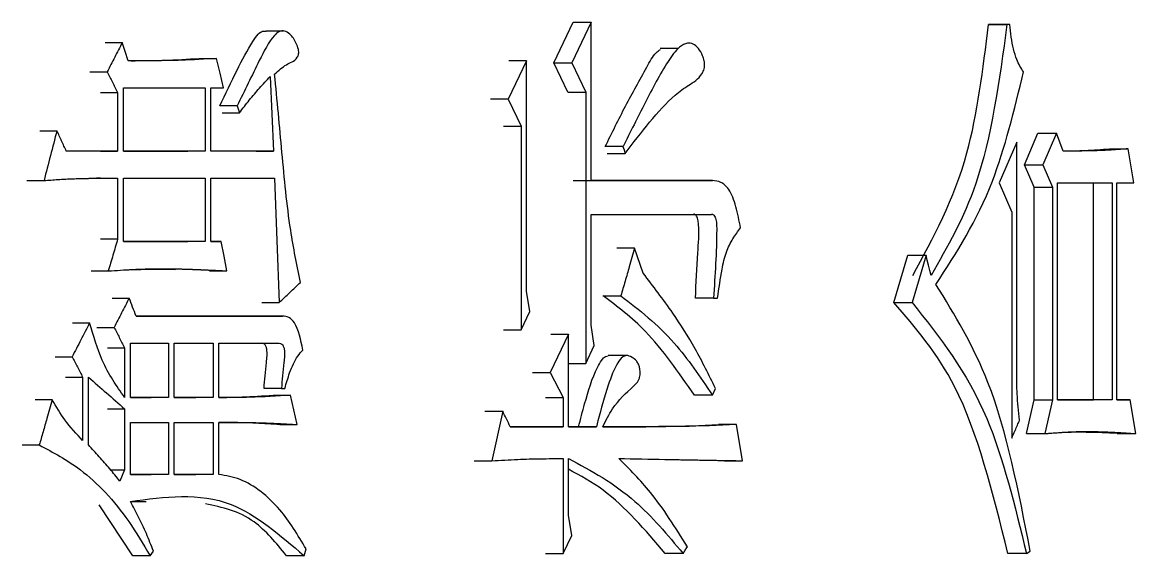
# Model space of a CAD drawing. Header units: millimetres. Extents: x 2379 to 4059, y 879 to 2067.
# Drawn here: x 3151.69 to 3157.02, y 1058.74 to 1061.29 of the extents above; entities that cross this region are included whole.
import ezdxf

# ---------------------------------------------------------------- set-up
doc = ezdxf.new("R2010")
doc.units = ezdxf.units.MM

msp = doc.modelspace()

# ---------------------------------------------------------------- linework, layer by layer
at = {"color": 7, "linetype": 'Continuous', "lineweight": 25}
for p, q in [((3152.943, 1061.2475), (3152.8594, 1061.2475)), ((3154.2361, 1061.0948), (3154.3282, 1061.2895)), ((3154.4135, 1061.2895), (3154.3213, 1061.0948)), ((3154.3282, 1061.2895), (3154.4135, 1061.2895)), ((3154.4135, 1060.5323), (3154.4135, 1061.2895)), ((3156.3149, 1061.2787), (3156.4028, 1061.2787)), ((3156.4168, 1061.2787), (3156.3289, 1061.2787)), ((3156.4168, 1061.2787), (3156.4028, 1061.2787)), ((3152.0888, 1061.1921), (3152.1709, 1061.1921)), ((3154.8303, 1061.164), (3154.744, 1061.164)), ((3152.5396, 1061.1164), (3152.6226, 1061.1164)), ((3154.1049, 1061.1056), (3154.0168, 1060.9217)), ((3154.1049, 1061.1056), (3154.02, 1061.1056)), ((3154.2361, 1061.0948), (3154.3213, 1061.0948)), ((3154.3026, 1060.9542), (3154.2361, 1061.0948)), ((3154.3213, 1061.0948), (3154.3879, 1060.9542)), ((3152.0167, 1061.0515), (3152.0987, 1061.0515)), ((3152.0667, 1060.9541), (3152.1487, 1060.9541)), ((3152.1487, 1060.9541), (3152.1487, 1060.6729)), ((3152.1764, 1060.6729), (3152.1765, 1060.9758)), ((3152.1765, 1060.9758), (3152.5679, 1060.9758)), ((3152.5679, 1060.9758), (3152.5679, 1060.6729)), ((3152.5952, 1060.9758), (3152.6554, 1060.9758)), ((3152.5952, 1060.6729), (3152.5952, 1060.9758)), ((3154.3026, 1060.9542), (3154.3879, 1060.9542)), ((3154.3879, 1060.9542), (3154.3879, 1059.6561)), ((3152.7208, 1060.8892), (3152.6379, 1060.8892)), ((3152.7208, 1060.8892), (3152.7317, 1060.8568)), ((3154.0168, 1060.9217), (3153.932, 1060.9217)), ((3154.0168, 1060.9217), (3154.079, 1060.7919)), ((3152.6488, 1060.8568), (3152.7317, 1060.8568)), ((3151.7769, 1060.7702), (3151.8585, 1060.7702)), ((3153.9942, 1060.7919), (3154.079, 1060.7919)), ((3156.4494, 1060.7162), (3156.3653, 1060.5215)), ((3156.4494, 1059.6129), (3156.4494, 1060.7162)), ((3156.4868, 1060.608), (3156.5514, 1060.7595)), ((3156.5514, 1060.7595), (3156.6396, 1060.7595)), ((3156.6396, 1060.7595), (3156.5749, 1060.608)), ((3156.6719, 1060.673), (3156.6396, 1060.7595)), ((3152.1487, 1060.6729), (3151.9033, 1060.6729)), ((3152.0667, 1060.6729), (3152.1487, 1060.6729)), ((3152.5679, 1060.6729), (3152.1764, 1060.6729)), ((3152.1764, 1060.6729), (3152.485, 1060.6729)), ((3152.5679, 1060.6729), (3152.4852, 1060.6729)), ((3152.8946, 1060.6729), (3152.5952, 1060.6729)), ((3152.8114, 1060.6729), (3152.8946, 1060.6729)), ((3154.5663, 1060.6944), (3154.4808, 1060.6944)), ((3154.491, 1060.662), (3154.5765, 1060.662)), ((3156.8941, 1060.6838), (3156.9827, 1060.6838)), ((3157.0099, 1060.5215), (3156.9827, 1060.6838)), ((3156.4868, 1060.608), (3156.5749, 1060.608)), ((3156.533, 1060.4999), (3156.4868, 1060.608)), ((3156.5749, 1060.608), (3156.6211, 1060.4999)), ((3151.7152, 1060.5323), (3151.7967, 1060.5323)), ((3152.0663, 1060.5431), (3152.0481, 1060.543)), ((3152.1487, 1060.5431), (3152.1487, 1060.251)), ((3152.1764, 1060.2402), (3152.1764, 1060.5431)), ((3152.1764, 1060.5431), (3152.5679, 1060.5431)), ((3152.5679, 1060.5431), (3152.5679, 1060.2402)), ((3152.5952, 1060.5431), (3152.9, 1060.5431)), ((3152.5952, 1060.2402), (3152.5952, 1060.5431)), ((3154.3282, 1060.5323), (3154.9081, 1060.5323)), ((3154.9942, 1060.5323), (3154.4135, 1060.5323)), ((3154.9081, 1060.5323), (3154.9942, 1060.5323)), ((3156.3653, 1060.5215), (3156.4261, 1060.3809)), ((3156.5329, 1059.483), (3156.533, 1060.4999)), ((3156.533, 1060.4999), (3156.6211, 1060.4999)), ((3156.6211, 1060.4999), (3156.6211, 1059.483)), ((3156.6442, 1059.483), (3156.6442, 1060.5215)), ((3156.6442, 1060.5215), (3156.9055, 1060.5215)), ((3156.8169, 1059.4831), (3156.8169, 1060.5215)), ((3156.9055, 1060.5215), (3156.9055, 1059.4831)), ((3156.9282, 1060.5215), (3157.0099, 1060.5215)), ((3156.9282, 1059.4831), (3156.9282, 1060.5215)), ((3154.4135, 1059.84), (3154.4135, 1060.37)), ((3154.4135, 1060.37), (3154.9892, 1060.37)), ((3154.9031, 1060.37), (3154.9892, 1060.37)), ((3156.4261, 1060.3809), (3156.4261, 1059.2992)), ((3152.1487, 1060.251), (3152.0667, 1060.251)), ((3152.5679, 1060.2402), (3152.1764, 1060.2402)), ((3152.1764, 1060.2402), (3152.485, 1060.2402)), ((3152.5679, 1060.2402), (3152.4852, 1060.2402)), ((3152.6444, 1060.2402), (3152.5952, 1060.2402)), ((3152.5952, 1060.2402), (3152.6444, 1060.2402)), ((3154.6221, 1060.2078), (3154.5366, 1060.2078)), ((3154.6626, 1060.0888), (3154.6221, 1060.2078)), ((3155.8619, 1059.9482), (3155.9286, 1060.1753)), ((3155.9286, 1060.1753), (3156.016, 1060.1753)), ((3156.016, 1060.1753), (3155.9492, 1059.9482)), ((3152.0222, 1060.0996), (3152.1042, 1060.0996)), ((3152.5889, 1060.0996), (3152.6717, 1060.0996)), ((3152.1221, 1059.9698), (3152.2042, 1059.9698)), ((3154.1204, 1059.9049), (3154.1049, 1060.0022)), ((3154.4706, 1059.9806), (3154.5561, 1059.9806)), ((3154.9992, 1059.9698), (3154.9131, 1059.9698)), ((3154.9992, 1059.9698), (3155.0191, 1059.9698)), ((3152.8385, 1059.9481), (3152.9216, 1059.9481)), ((3152.9378, 1059.8832), (3152.2374, 1059.8832)), ((3152.2374, 1059.8832), (3152.8545, 1059.8832)), ((3152.8545, 1059.8832), (3152.9379, 1059.8832)), ((3154.079, 1059.8183), (3154.1204, 1059.9049)), ((3151.9332, 1059.8507), (3152.0151, 1059.8507)), ((3152.05, 1059.8291), (3152.132, 1059.8291)), ((3153.9942, 1059.8183), (3154.079, 1059.8183)), ((3154.4288, 1059.7426), (3154.4135, 1059.84)), ((3152.2097, 1059.4938), (3152.2097, 1059.7534)), ((3152.2097, 1059.7534), (3152.3921, 1059.7534)), ((3152.3921, 1059.7534), (3152.3921, 1059.4938)), ((3152.4196, 1059.4938), (3152.4196, 1059.7534)), ((3152.4196, 1059.7534), (3152.6062, 1059.7534)), ((3152.6062, 1059.7534), (3152.6062, 1059.4938)), ((3152.6335, 1059.7534), (3152.9216, 1059.7534)), ((3152.6335, 1059.4938), (3152.6335, 1059.7534)), ((3154.3059, 1059.7967), (3154.2185, 1059.6128)), ((3154.2208, 1059.7967), (3154.3059, 1059.7967)), ((3154.3059, 1059.3532), (3154.3059, 1059.7967)), ((3152.0999, 1059.7318), (3152.182, 1059.7318)), ((3152.182, 1059.7318), (3152.182, 1059.4938)), ((3154.3879, 1059.6561), (3154.4288, 1059.7426)), ((3151.8496, 1059.6885), (3151.9313, 1059.6885)), ((3154.3059, 1059.6561), (3154.3879, 1059.6561)), ((3154.5812, 1059.6942), (3154.4951, 1059.6942)), ((3154.1335, 1059.6128), (3154.2185, 1059.6128)), ((3154.2185, 1059.6128), (3154.2802, 1059.4938)), ((3151.8998, 1059.5912), (3151.9816, 1059.5912)), ((3151.9816, 1059.5912), (3151.9816, 1059.2883)), ((3152.0095, 1059.2666), (3152.0095, 1059.5912)), ((3152.3921, 1059.4938), (3152.2097, 1059.4938)), ((3152.2097, 1059.4938), (3152.3094, 1059.4938)), ((3152.3921, 1059.4938), (3152.3097, 1059.4938)), ((3152.6062, 1059.4938), (3152.4196, 1059.4938)), ((3152.4196, 1059.4938), (3152.5232, 1059.4938)), ((3152.6062, 1059.4938), (3152.5235, 1059.4938)), ((3152.9324, 1059.5371), (3152.8493, 1059.5371)), ((3152.8922, 1059.5046), (3152.9757, 1059.5046)), ((3152.9324, 1059.5371), (3152.9487, 1059.5371)), ((3154.1951, 1059.4938), (3154.2802, 1059.4938)), ((3154.2802, 1059.4938), (3154.2802, 1059.3532)), ((3154.9941, 1059.5046), (3154.9081, 1059.5046)), ((3154.9941, 1059.5046), (3155.0091, 1059.5371)), ((3151.836, 1059.483), (3151.7545, 1059.483)), ((3152.0999, 1059.4397), (3152.182, 1059.4397)), ((3152.182, 1059.4397), (3152.182, 1059.1476)), ((3156.496, 1059.3208), (3156.5329, 1059.483)), ((3156.5329, 1059.483), (3156.6211, 1059.483)), ((3156.6211, 1059.483), (3156.5841, 1059.3208)), ((3156.9055, 1059.4831), (3156.6442, 1059.483)), ((3156.6442, 1059.4831), (3156.8169, 1059.4831)), ((3156.9055, 1059.4831), (3156.8169, 1059.4831)), ((3156.9918, 1059.4831), (3156.9282, 1059.4831)), ((3156.9282, 1059.4831), (3156.9918, 1059.4831)), ((3157.0189, 1059.3208), (3156.9918, 1059.4831)), ((3153.9061, 1059.4289), (3153.9908, 1059.4289)), ((3153.9908, 1059.4289), (3153.9388, 1059.1909)), ((3152.2097, 1059.126), (3152.2097, 1059.3748)), ((3152.2097, 1059.3748), (3152.3921, 1059.3748)), ((3152.3921, 1059.3748), (3152.3921, 1059.126)), ((3152.4196, 1059.126), (3152.4196, 1059.3748)), ((3152.4196, 1059.3748), (3152.6062, 1059.3748)), ((3152.6062, 1059.3748), (3152.6062, 1059.126)), ((3152.6335, 1059.126), (3152.6335, 1059.3748)), ((3152.9247, 1059.364), (3153.008, 1059.364)), ((3154.2802, 1059.3532), (3154.0271, 1059.3532)), ((3154.0271, 1059.3532), (3154.1951, 1059.3532)), ((3154.1951, 1059.3532), (3154.2802, 1059.3532)), ((3154.439, 1059.3532), (3154.3059, 1059.3532)), ((3154.3059, 1059.3532), (3154.3536, 1059.3532)), ((3154.3536, 1059.3532), (3154.439, 1059.3532)), ((3155.1086, 1059.364), (3155.0224, 1059.364)), ((3155.1384, 1059.191), (3155.1086, 1059.364)), ((3156.9302, 1059.3208), (3156.8213, 1059.3262)), ((3156.496, 1059.3208), (3156.5841, 1059.3208)), ((3156.9302, 1059.3208), (3157.0189, 1059.3208)), ((3151.6927, 1059.2667), (3151.7742, 1059.2667)), ((3153.8541, 1059.1909), (3153.9388, 1059.1909)), ((3154.2802, 1059.2018), (3154.2802, 1058.7474)), ((3154.3059, 1058.9313), (3154.3059, 1059.2017)), ((3155.0521, 1059.191), (3155.1384, 1059.191)), ((3152.1156, 1059.1476), (3152.182, 1059.1476)), ((3152.3921, 1059.126), (3152.2097, 1059.126)), ((3152.2097, 1059.126), (3152.3094, 1059.126)), ((3152.3921, 1059.126), (3152.3097, 1059.126)), ((3152.6062, 1059.126), (3152.4196, 1059.126)), ((3152.4196, 1059.126), (3152.5232, 1059.126)), ((3152.6062, 1059.126), (3152.5235, 1059.126)), ((3152.2212, 1058.7366), (3152.0604, 1058.9795)), ((3152.2855, 1058.9939), (3152.2103, 1058.995)), ((3154.3213, 1058.834), (3154.3059, 1058.9313)), ((3154.2802, 1058.7474), (3154.3213, 1058.834)), ((3152.3038, 1058.7366), (3152.3204, 1058.7582)), ((3153.0404, 1058.7368), (3153.0511, 1058.769)), ((3154.1951, 1058.7474), (3154.2802, 1058.7474)), ((3154.854, 1058.7474), (3154.7681, 1058.7474)), ((3156.4959, 1058.7475), (3156.4079, 1058.7475)), ((3156.4959, 1058.7475), (3156.5145, 1058.7583)), ((3153.0404, 1058.7368), (3152.9571, 1058.7368))]:
    msp.add_line(p, q, dxfattribs=at)
at = {"color": 7, "linetype": 'Continuous', "lineweight": 25, "flags": 128}
for points in [[(3156.3289, 1061.2787), (3156.321, 1061.2787), (3156.3149, 1061.2787)], [(3152.1986, 1061.1056), (3152.1848, 1061.1488), (3152.1709, 1061.1921)], [(3152.6554, 1060.9758), (3152.639, 1061.0461), (3152.6226, 1061.1164)], [(3154.1049, 1060.0022), (3154.1049, 1060.4722), (3154.1049, 1061.1056)], [(3152.8783, 1061.0299), (3152.8865, 1060.8514), (3152.8946, 1060.6729)], [(3154.079, 1060.7919), (3154.079, 1060.3219), (3154.079, 1059.8183)], [(3154.5663, 1060.6945), (3154.5714, 1060.6783), (3154.5765, 1060.662)], [(3152.9, 1060.5431), (3152.9108, 1060.2456), (3152.9216, 1059.9481)], [(3152.6717, 1060.0996), (3152.6581, 1060.1699), (3152.6444, 1060.2402)], [(3156.0397, 1060.078), (3156.0338, 1060.1023), (3156.0279, 1060.1267), (3156.0219, 1060.151), (3156.016, 1060.1753)], [(3153.008, 1059.364), (3152.9918, 1059.4343), (3152.9757, 1059.5046)], [(3152.182, 1059.1476), (3152.1709, 1059.1206), (3152.1598, 1059.0936)], [(3152.3038, 1058.7366), (3152.2732, 1058.7366), (3152.2472, 1058.7366), (3152.2212, 1058.7366)]]:
    msp.add_lwpolyline(points, dxfattribs=at)
at = {"color": 7, "linetype": 'Continuous', "lineweight": 25}
for points, knots in [([(3152.6377, 1060.8892), (3152.665, 1060.9469), (3152.7154, 1061.0536), (3152.7765, 1061.1694), (3152.8179, 1061.232), (3152.8406, 1061.2485), (3152.8536, 1061.247), (3152.8592, 1061.2464)], [0, 0, 0, 0, 0.413641, 0.765896, 0.87196, 0.944962, 1, 1, 1, 1]), ([(3152.8999, 1061.0407), (3152.9185, 1061.058), (3152.9454, 1061.0829), (3152.9833, 1061.0986), (3153.0032, 1061.1122), (3153.0125, 1061.1292), (3153.015, 1061.1384), (3153.0155, 1061.149), (3153.0124, 1061.1667), (3152.9996, 1061.1983), (3152.9779, 1061.2331), (3152.9476, 1061.2491), (3152.9208, 1061.2482), (3152.8761, 1061.2055), (3152.8124, 1061.078), (3152.7558, 1060.9614), (3152.7208, 1060.8892)], [0, 0, 0, 0, 0.1163694, 0.168042, 0.220216, 0.2320255, 0.2417044, 0.2514329, 0.2643518, 0.2983395, 0.3719931, 0.4226498, 0.4733244, 0.5179752, 0.7012967, 1, 1, 1, 1]), ([(3155.9523, 1060.078), (3156.0508, 1060.2587), (3156.2298, 1060.5874), (3156.2885, 1061.0641), (3156.3149, 1061.2787)], [0, 0, 0, 0, 0.549905, 1, 1, 1, 1]), ([(3156.4028, 1061.2787), (3156.3658, 1061.0077), (3156.3007, 1060.5309), (3156.1184, 1060.2145), (3156.0397, 1060.078)], [0, 0, 0, 0, 0.568428, 1, 1, 1, 1]), ([(3156.482, 1061.0516), (3156.4705, 1061.0699), (3156.4514, 1061.1006), (3156.4336, 1061.1615), (3156.423, 1061.2185), (3156.4188, 1061.2586), (3156.4168, 1061.2787)], [0, 0, 0, 0, 0.329917, 0.550134, 0.774051, 1, 1, 1, 1]), ([(3152.1709, 1061.1921), (3152.1589, 1061.1687), (3152.1348, 1061.1218), (3152.1107, 1061.0749), (3152.0987, 1061.0515)], [0, 0, 0, 0, 0.4999991, 1, 1, 1, 1]), ([(3154.5765, 1060.662), (3154.6153, 1060.7123), (3154.6928, 1060.8131), (3154.794, 1060.9278), (3154.8805, 1060.9899), (3154.9302, 1061.0179), (3154.9519, 1061.0573), (3154.9562, 1061.0722), (3154.9572, 1061.088), (3154.9546, 1061.1081), (3154.9455, 1061.136), (3154.9279, 1061.1659), (3154.9025, 1061.1888), (3154.8705, 1061.1926), (3154.8275, 1061.1684), (3154.7583, 1061.0708), (3154.6717, 1060.9043), (3154.6015, 1060.7645), (3154.5664, 1060.6945)], [0, 0, 0, 0, 0.1458904, 0.2918477, 0.3649261, 0.4381404, 0.4497084, 0.4574875, 0.4653247, 0.4747758, 0.4903238, 0.5180258, 0.5474199, 0.5770634, 0.6172548, 0.685721, 0.8425064, 1, 1, 1, 1]), ([(3154.4809, 1060.6945), (3154.5132, 1060.76), (3154.5778, 1060.891), (3154.6594, 1061.0376), (3154.7136, 1061.1361), (3154.7382, 1061.1544), (3154.7449, 1061.1594)], [0, 0, 0, 0, 0.389775, 0.779602, 0.939318, 1, 1, 1, 1]), ([(3152.6226, 1061.1164), (3152.5661, 1061.113), (3152.5061, 1061.1094), (3152.4423, 1061.1074), (3152.4317, 1061.1071), (3152.4175, 1061.1067), (3152.4033, 1061.1064), (3152.3891, 1061.1061), (3152.3784, 1061.106), (3152.3642, 1061.1058), (3152.3499, 1061.1056), (3152.3357, 1061.1055), (3152.3268, 1061.1055), (3152.3197, 1061.1054), (3152.3143, 1061.1054), (3152.309, 1061.1054), (3152.3019, 1061.1054), (3152.2947, 1061.1054), (3152.2876, 1061.1054), (3152.2823, 1061.1054), (3152.2751, 1061.1054), (3152.268, 1061.1054), (3152.2609, 1061.1054), (3152.2555, 1061.1054), (3152.2484, 1061.1054), (3152.2412, 1061.1054), (3152.2341, 1061.1054), (3152.2287, 1061.1055), (3152.2243, 1061.1055), (3152.2198, 1061.1055), (3152.2162, 1061.1055), (3152.2126, 1061.1055), (3152.21, 1061.1055), (3152.2073, 1061.1055), (3152.2035, 1061.1056), (3152.2006, 1061.1056), (3152.1986, 1061.1056)], [0, 0, 0, 0, 0.401959, 0.427081, 0.452203, 0.477325, 0.527569, 0.552691, 0.577813, 0.602935, 0.653179, 0.678301, 0.703423, 0.715984, 0.728545, 0.741106, 0.753667, 0.778789, 0.791351, 0.803912, 0.816473, 0.841595, 0.854156, 0.866717, 0.879278, 0.9044, 0.916961, 0.929522, 0.942083, 0.948363, 0.960924, 0.967205, 0.973485, 0.979766, 0.986046, 1, 1, 1, 1]), ([(3152.213, 1061.1055), (3152.2658, 1061.1058), (3152.3752, 1061.1064), (3152.4836, 1061.113), (3152.5396, 1061.1164)], [0, 0, 0, 0, 0.483059, 1, 1, 1, 1]), ([(3152.0987, 1061.0515), (3152.107, 1061.0353), (3152.1237, 1061.0028), (3152.1404, 1060.9704), (3152.1487, 1060.9541)], [0, 0, 0, 0, 0.5, 1, 1, 1, 1]), ([(3152.7317, 1060.8568), (3152.7472, 1060.8769), (3152.7788, 1060.9178), (3152.8279, 1060.9749), (3152.8615, 1061.0115), (3152.8783, 1061.0299)], [0, 0, 0, 0, 0.32693, 0.663295, 1, 1, 1, 1]), ([(3153.0233, 1060.0446), (3153.0066, 1060.1275), (3152.9658, 1060.3292), (3152.9354, 1060.6671), (3152.9118, 1060.9161), (3152.8999, 1061.0407)], [0, 0, 0, 0, 0.258422, 0.628983, 1, 1, 1, 1]), ([(3156.0635, 1060.0347), (3156.1615, 1060.1861), (3156.3392, 1060.4608), (3156.4378, 1060.8686), (3156.482, 1061.0516)], [0, 0, 0, 0, 0.5512468, 1, 1, 1, 1]), ([(3151.8585, 1060.7702), (3151.8482, 1060.7306), (3151.8276, 1060.6512), (3151.807, 1060.5719), (3151.7967, 1060.5323)], [0, 0, 0, 0, 0.499999, 1, 1, 1, 1]), ([(3151.9033, 1060.6729), (3151.8958, 1060.6891), (3151.8809, 1060.7216), (3151.8659, 1060.754), (3151.8585, 1060.7702)], [0, 0, 0, 0, 0.500001, 1, 1, 1, 1]), ([(3156.6716, 1060.6736), (3156.707, 1060.6742), (3156.7815, 1060.6755), (3156.8553, 1060.6809), (3156.8941, 1060.6838)], [0, 0, 0, 0, 0.474595, 1, 1, 1, 1]), ([(3156.9827, 1060.6838), (3156.9764, 1060.6833), (3156.967, 1060.6827), (3156.9544, 1060.6818), (3156.9449, 1060.6811), (3156.9354, 1060.6805), (3156.926, 1060.6798), (3156.9165, 1060.6792), (3156.9086, 1060.6787), (3156.9023, 1060.6783), (3156.8975, 1060.6781), (3156.8928, 1060.6778), (3156.888, 1060.6775), (3156.8833, 1060.6772), (3156.8785, 1060.677), (3156.8738, 1060.6767), (3156.869, 1060.6765), (3156.8643, 1060.6763), (3156.8595, 1060.6761), (3156.8548, 1060.6758), (3156.85, 1060.6756), (3156.8453, 1060.6755), (3156.8405, 1060.6753), (3156.8357, 1060.6751), (3156.831, 1060.6749), (3156.8262, 1060.6748), (3156.8215, 1060.6746), (3156.8167, 1060.6745), (3156.8119, 1060.6744), (3156.8072, 1060.6742), (3156.8024, 1060.6741), (3156.7976, 1060.674), (3156.7928, 1060.6739), (3156.7881, 1060.6738), (3156.7833, 1060.6738), (3156.7785, 1060.6737), (3156.7738, 1060.6736), (3156.769, 1060.6735), (3156.7642, 1060.6735), (3156.7594, 1060.6734), (3156.7546, 1060.6734), (3156.7483, 1060.6733), (3156.7419, 1060.6732), (3156.7355, 1060.6732), (3156.7307, 1060.6732), (3156.7259, 1060.6731), (3156.7211, 1060.6731), (3156.7163, 1060.6731), (3156.7116, 1060.6731), (3156.7068, 1060.673), (3156.702, 1060.673), (3156.6972, 1060.673), (3156.6932, 1060.673), (3156.69, 1060.673), (3156.6876, 1060.673), (3156.6852, 1060.673), (3156.6828, 1060.673), (3156.6804, 1060.673), (3156.678, 1060.673), (3156.6751, 1060.673), (3156.6731, 1060.673), (3156.6719, 1060.673)], [0, 0, 0, 0, 0.061285, 0.091928, 0.12257, 0.153213, 0.183855, 0.214498, 0.24514, 0.260462, 0.275783, 0.291104, 0.306426, 0.321747, 0.337068, 0.352389, 0.367711, 0.383032, 0.398353, 0.413674, 0.428996, 0.444317, 0.459638, 0.47496, 0.490281, 0.505602, 0.520923, 0.536245, 0.551566, 0.566887, 0.582209, 0.59753, 0.612851, 0.628172, 0.643494, 0.658815, 0.674136, 0.689457, 0.704779, 0.7201, 0.735421, 0.750743, 0.781385, 0.796706, 0.812028, 0.827349, 0.84267, 0.857991, 0.873313, 0.888634, 0.903955, 0.919277, 0.934598, 0.942258, 0.949919, 0.95758, 0.96524, 0.972901, 0.980562, 0.988222, 1, 1, 1, 1]), ([(3151.7967, 1060.5323), (3151.819, 1060.5338), (3151.8468, 1060.5358), (3151.8773, 1060.5377), (3151.887, 1060.5383), (3151.894, 1060.5387), (3151.9037, 1060.5392), (3151.9148, 1060.5398), (3151.9259, 1060.5403), (3151.937, 1060.5408), (3151.948, 1060.5412), (3151.9591, 1060.5415), (3151.9702, 1060.5418), (3151.9813, 1060.5421), (3151.9923, 1060.5423), (3152.0006, 1060.5425), (3152.0089, 1060.5426), (3152.0172, 1060.5427), (3152.0255, 1060.5429), (3152.0324, 1060.5429), (3152.038, 1060.543), (3152.0421, 1060.543), (3152.0476, 1060.543), (3152.0531, 1060.5431), (3152.0587, 1060.5431), (3152.0642, 1060.5431), (3152.0697, 1060.5431), (3152.0752, 1060.5432), (3152.0808, 1060.5432), (3152.0863, 1060.5432), (3152.0918, 1060.5432), (3152.0973, 1060.5432), (3152.1028, 1060.5432), (3152.1083, 1060.5432), (3152.1138, 1060.5432), (3152.1194, 1060.5432), (3152.1249, 1060.5431), (3152.1304, 1060.5431), (3152.1359, 1060.5431), (3152.1424, 1060.5431), (3152.1463, 1060.5431), (3152.1487, 1060.5431)], [0, 0, 0, 0, 0.188751, 0.235938, 0.259532, 0.271329, 0.294923, 0.342111, 0.365705, 0.389298, 0.436486, 0.46008, 0.483674, 0.530861, 0.554455, 0.578049, 0.601643, 0.625237, 0.648831, 0.672424, 0.684221, 0.696018, 0.707815, 0.731409, 0.743206, 0.755003, 0.778597, 0.790394, 0.80219, 0.825784, 0.837581, 0.849378, 0.872972, 0.884769, 0.896566, 0.92016, 0.931957, 0.943753, 0.967347, 0.979144, 1, 1, 1, 1]), ([(3155.1284, 1060.3052), (3155.122, 1060.3396), (3155.1092, 1060.4076), (3155.0781, 1060.4906), (3155.0352, 1060.5282), (3155.0078, 1060.531), (3154.9942, 1060.5323)], [0, 0, 0, 0, 0.291823, 0.574939, 0.78881, 1, 1, 1, 1]), ([(3154.9131, 1059.9698), (3154.9158, 1060.0416), (3154.9202, 1060.1582), (3154.9327, 1060.2849), (3154.9256, 1060.3425), (3154.9207, 1060.3571), (3154.916, 1060.3659), (3154.9109, 1060.3701), (3154.9066, 1060.3709), (3154.9043, 1060.3702), (3154.9031, 1060.3699)], [0, 0, 0, 0, 0.504472, 0.820051, 0.880672, 0.910958, 0.94026, 0.968978, 0.983953, 1, 1, 1, 1]), ([(3154.9892, 1060.3699), (3154.9908, 1060.3703), (3154.994, 1060.3712), (3154.9994, 1060.3686), (3155.0045, 1060.3621), (3155.0103, 1060.3482), (3155.0144, 1060.3262), (3155.0149, 1060.1973), (3155.0067, 1060.0789), (3154.9992, 1059.9698)], [0, 0, 0, 0, 0.022685, 0.043674, 0.07363, 0.104665, 0.167541, 0.232295, 1, 1, 1, 1]), ([(3155.0191, 1059.9698), (3155.0253, 1060.016), (3155.0356, 1060.0918), (3155.0582, 1060.1922), (3155.0916, 1060.2553), (3155.1162, 1060.2886), (3155.1284, 1060.3052)], [0, 0, 0, 0, 0.348609, 0.571047, 0.787247, 1, 1, 1, 1]), ([(3154.6221, 1060.2078), (3154.6136, 1060.1784), (3154.5983, 1060.1259), (3154.5763, 1060.0501), (3154.5629, 1060.0038), (3154.5561, 1059.9806)], [0, 0, 0, 0, 0.387829, 0.693915, 1, 1, 1, 1]), ([(3152.1042, 1060.0996), (3152.1432, 1060.102), (3152.1846, 1060.1046), (3152.2271, 1060.1067), (3152.2319, 1060.1069), (3152.2356, 1060.1071), (3152.2404, 1060.1073), (3152.2453, 1060.1075), (3152.2501, 1060.1077), (3152.2538, 1060.1078), (3152.2586, 1060.108), (3152.2635, 1060.1082), (3152.2683, 1060.1083), (3152.272, 1060.1085), (3152.2756, 1060.1086), (3152.2805, 1060.1087), (3152.2853, 1060.1089), (3152.2902, 1060.109), (3152.2938, 1060.1091), (3152.2987, 1060.1092), (3152.3035, 1060.1093), (3152.3083, 1060.1094), (3152.312, 1060.1095), (3152.3192, 1060.1096), (3152.3447, 1060.11), (3152.3701, 1060.11), (3152.3918, 1060.1099), (3152.3954, 1060.1098), (3152.4003, 1060.1098), (3152.4051, 1060.1097), (3152.4099, 1060.1097), (3152.4135, 1060.1096), (3152.4184, 1060.1095), (3152.4232, 1060.1095), (3152.428, 1060.1094), (3152.4316, 1060.1093), (3152.4353, 1060.1092), (3152.4401, 1060.1091), (3152.4449, 1060.109), (3152.4497, 1060.1089), (3152.4533, 1060.1088), (3152.4582, 1060.1087), (3152.463, 1060.1086), (3152.4678, 1060.1084), (3152.4714, 1060.1083), (3152.475, 1060.1082), (3152.4799, 1060.1081), (3152.4847, 1060.1079), (3152.4895, 1060.1077), (3152.4931, 1060.1076), (3152.4979, 1060.1075), (3152.5027, 1060.1073), (3152.5075, 1060.1071), (3152.5111, 1060.107), (3152.516, 1060.1068), (3152.5208, 1060.1066), (3152.5256, 1060.1064), (3152.5292, 1060.1063), (3152.5328, 1060.1061), (3152.5376, 1060.1059), (3152.5424, 1060.1057), (3152.5472, 1060.1055), (3152.5508, 1060.1054), (3152.5556, 1060.1052), (3152.5604, 1060.105), (3152.5652, 1060.1048), (3152.5688, 1060.1046), (3152.5724, 1060.1044), (3152.5772, 1060.1042), (3152.582, 1060.104), (3152.5868, 1060.1038), (3152.5904, 1060.1036), (3152.5952, 1060.1034), (3152.6, 1060.1032), (3152.6048, 1060.1029), (3152.6084, 1060.1028), (3152.612, 1060.1026), (3152.6168, 1060.1023), (3152.6216, 1060.1021), (3152.6264, 1060.1019), (3152.63, 1060.1017), (3152.6348, 1060.1015), (3152.6395, 1060.1012), (3152.6443, 1060.101), (3152.6479, 1060.1008), (3152.6515, 1060.1006), (3152.6563, 1060.1004), (3152.6611, 1060.1001), (3152.6666, 1060.0998), (3152.6698, 1060.0997), (3152.6717, 1060.0996)], [0, 0, 0, 0, 0.204304, 0.217073, 0.223457, 0.229841, 0.236226, 0.248995, 0.255379, 0.261764, 0.268148, 0.280917, 0.287302, 0.293686, 0.300071, 0.306455, 0.319224, 0.325609, 0.331993, 0.338378, 0.351147, 0.357531, 0.363915, 0.3703, 0.395838, 0.497991, 0.504375, 0.51076, 0.517144, 0.529913, 0.536298, 0.542682, 0.549067, 0.561836, 0.56822, 0.574605, 0.580989, 0.587374, 0.600143, 0.606527, 0.612912, 0.619296, 0.632065, 0.638449, 0.644834, 0.651218, 0.657603, 0.670372, 0.676756, 0.683141, 0.689525, 0.702294, 0.708679, 0.715063, 0.721448, 0.734217, 0.740601, 0.746986, 0.75337, 0.759755, 0.772523, 0.778908, 0.785292, 0.791677, 0.804446, 0.81083, 0.817215, 0.823599, 0.829984, 0.842753, 0.849137, 0.855522, 0.861906, 0.874675, 0.88106, 0.887444, 0.893828, 0.900213, 0.912982, 0.919366, 0.925751, 0.932135, 0.944904, 0.951289, 0.957673, 0.964058, 0.970442, 0.983211, 0.989596, 1, 1, 1, 1]), ([(3152.1927, 1060.1049), (3152.1986, 1060.1052), (3152.2199, 1060.1062), (3152.3387, 1060.1092), (3152.3943, 1060.1078), (3152.4264, 1060.107)], [0, 0, 0, 0, 0.138746, 0.50373, 1, 1, 1, 1]), ([(3155.0091, 1059.5371), (3154.9772, 1059.6015), (3154.9135, 1059.7304), (3154.797, 1059.9138), (3154.7106, 1060.0263), (3154.6626, 1060.0888)], [0, 0, 0, 0, 0.30776, 0.615622, 1, 1, 1, 1]), ([(3152.9216, 1059.9481), (3152.9386, 1059.9642), (3152.9725, 1059.9964), (3153.0064, 1060.0286), (3153.0233, 1060.0446)], [0, 0, 0, 0, 0.499999, 1, 1, 1, 1]), ([(3156.5145, 1058.7583), (3156.4586, 1059.0459), (3156.36, 1059.5529), (3156.1531, 1059.8892), (3156.0635, 1060.0347)], [0, 0, 0, 0, 0.567325, 1, 1, 1, 1]), ([(3152.2042, 1059.9698), (3152.1922, 1059.9463), (3152.1681, 1059.8994), (3152.1441, 1059.8526), (3152.132, 1059.8291)], [0, 0, 0, 0, 0.499999, 1, 1, 1, 1]), ([(3152.2374, 1059.8832), (3152.2319, 1059.8976), (3152.2208, 1059.9265), (3152.2097, 1059.9553), (3152.2042, 1059.9698)], [0, 0, 0, 0, 0.499999, 1, 1, 1, 1]), ([(3154.9081, 1059.5046), (3154.8323, 1059.6145), (3154.6977, 1059.8097), (3154.5397, 1059.9286), (3154.4707, 1059.9806)], [0, 0, 0, 0, 0.563236, 1, 1, 1, 1]), ([(3154.5561, 1059.9806), (3154.6439, 1059.9127), (3154.8016, 1059.7907), (3154.935, 1059.5925), (3154.9941, 1059.5046)], [0, 0, 0, 0, 0.556366, 1, 1, 1, 1]), ([(3156.4079, 1058.7475), (3156.3355, 1059.0378), (3156.2082, 1059.5478), (3155.9661, 1059.8276), (3155.8619, 1059.9482)], [0, 0, 0, 0, 0.569361, 1, 1, 1, 1]), ([(3155.8619, 1059.9482), (3155.8692, 1059.9482), (3155.8839, 1059.9482), (3155.913, 1059.9482), (3155.9348, 1059.9482), (3155.9492, 1059.9482)], [0, 0, 0, 0, 0.252356, 0.504904, 1, 1, 1, 1]), ([(3155.9492, 1059.9482), (3156.0798, 1059.7843), (3156.3176, 1059.4861), (3156.4406, 1058.9769), (3156.4959, 1058.7475)], [0, 0, 0, 0, 0.549466, 1, 1, 1, 1]), ([(3153.035, 1059.721), (3153.0252, 1059.7698), (3153.0119, 1059.8369), (3152.9684, 1059.8809), (3152.948, 1059.8825), (3152.9378, 1059.8832)], [0, 0, 0, 0, 0.574728, 0.788861, 1, 1, 1, 1]), ([(3152.0151, 1059.8507), (3152.0011, 1059.8237), (3151.9732, 1059.7696), (3151.9453, 1059.7155), (3151.9313, 1059.6885)], [0, 0, 0, 0, 0.499999, 1, 1, 1, 1]), ([(3152.182, 1059.4938), (3152.1437, 1059.5493), (3152.0747, 1059.6493), (3152.0334, 1059.7887), (3152.0151, 1059.8507)], [0, 0, 0, 0, 0.5548825, 1, 1, 1, 1]), ([(3152.132, 1059.8291), (3152.1404, 1059.8129), (3152.157, 1059.7805), (3152.1737, 1059.748), (3152.182, 1059.7318)], [0, 0, 0, 0, 0.499999, 1, 1, 1, 1]), ([(3152.8491, 1059.5371), (3152.8526, 1059.5777), (3152.8579, 1059.6394), (3152.8664, 1059.7105), (3152.8588, 1059.7402), (3152.8505, 1059.7527), (3152.8429, 1059.7531), (3152.8383, 1059.7534)], [0, 0, 0, 0, 0.509608, 0.773823, 0.838368, 0.899921, 1, 1, 1, 1]), ([(3152.9216, 1059.7534), (3152.9263, 1059.7531), (3152.9339, 1059.7527), (3152.9421, 1059.7402), (3152.9498, 1059.7105), (3152.9413, 1059.6394), (3152.9359, 1059.5777), (3152.9324, 1059.5371)], [0, 0, 0, 0, 0.100185, 0.161773, 0.226321, 0.490481, 1, 1, 1, 1]), ([(3152.9487, 1059.5371), (3152.9559, 1059.5622), (3152.9679, 1059.6035), (3152.9891, 1059.6552), (3153.0098, 1059.6941), (3153.0266, 1059.7121), (3153.035, 1059.721)], [0, 0, 0, 0, 0.346429, 0.567932, 0.786121, 1, 1, 1, 1]), ([(3151.9313, 1059.6885), (3151.9397, 1059.6723), (3151.9565, 1059.6398), (3151.9732, 1059.6074), (3151.9816, 1059.5912)], [0, 0, 0, 0, 0.499999, 1, 1, 1, 1]), ([(3154.3536, 1059.3532), (3154.3632, 1059.39), (3154.3889, 1059.4891), (3154.4234, 1059.6025), (3154.462, 1059.6708), (3154.48, 1059.6913), (3154.4912, 1059.6925), (3154.4952, 1059.6929)], [0, 0, 0, 0, 0.274753, 0.74027, 0.857797, 0.948519, 1, 1, 1, 1]), ([(3154.4696, 1059.3532), (3154.4845, 1059.3834), (3154.5261, 1059.4674), (3154.5903, 1059.5222), (3154.636, 1059.5665), (3154.6459, 1059.588), (3154.6486, 1059.6018), (3154.6488, 1059.6179), (3154.6462, 1059.636), (3154.64, 1059.6548), (3154.6279, 1059.6741), (3154.6081, 1059.6879), (3154.5852, 1059.6977), (3154.5608, 1059.6877), (3154.5281, 1059.6438), (3154.4891, 1059.5379), (3154.4587, 1059.4314), (3154.4415, 1059.3631), (3154.439, 1059.3532)], [0, 0, 0, 0, 0.11687, 0.3258, 0.377744, 0.393029, 0.405901, 0.418726, 0.438143, 0.45802, 0.48112, 0.522189, 0.572441, 0.606763, 0.655286, 0.785224, 0.968955, 1, 1, 1, 1]), ([(3156.4634, 1059.3857), (3156.4588, 1059.4275), (3156.4506, 1059.5023), (3156.4498, 1059.579), (3156.4494, 1059.6128)], [0, 0, 0, 0, 0.559043, 1, 1, 1, 1]), ([(3152.0095, 1059.5912), (3152.0383, 1059.5659), (3152.0959, 1059.5154), (3152.1533, 1059.465), (3152.182, 1059.4397)], [0, 0, 0, 0, 0.5, 1, 1, 1, 1]), ([(3152.9757, 1059.5046), (3152.9114, 1059.5005), (3152.8441, 1059.4962), (3152.7748, 1059.4948), (3152.7686, 1059.4947), (3152.764, 1059.4946), (3152.7593, 1059.4946), (3152.7547, 1059.4945), (3152.7485, 1059.4944), (3152.7423, 1059.4943), (3152.7361, 1059.4943), (3152.7314, 1059.4942), (3152.7268, 1059.4942), (3152.7221, 1059.4941), (3152.7174, 1059.4941), (3152.7112, 1059.494), (3152.705, 1059.494), (3152.6988, 1059.494), (3152.6941, 1059.4939), (3152.6895, 1059.4939), (3152.6848, 1059.4939), (3152.6802, 1059.4939), (3152.6739, 1059.4939), (3152.6677, 1059.4939), (3152.6615, 1059.4938), (3152.6568, 1059.4938), (3152.6522, 1059.4938), (3152.6475, 1059.4938), (3152.6413, 1059.4938), (3152.6366, 1059.4938), (3152.6335, 1059.4938)], [0, 0, 0, 0, 0.565918, 0.593048, 0.606612, 0.620177, 0.633741, 0.647306, 0.66087, 0.688, 0.701564, 0.715129, 0.728693, 0.742258, 0.755822, 0.769387, 0.796516, 0.810081, 0.823645, 0.83721, 0.850774, 0.864339, 0.877904, 0.905033, 0.918597, 0.932162, 0.945726, 0.959291, 0.972856, 1, 1, 1, 1]), ([(3152.6335, 1059.4941), (3152.6383, 1059.4942), (3152.6754, 1059.4943), (3152.7618, 1059.4965), (3152.8431, 1059.5016), (3152.8922, 1059.5046)], [0, 0, 0, 0, 0.054827, 0.428472, 1, 1, 1, 1]), ([(3151.836, 1059.483), (3151.8274, 1059.4528), (3151.8128, 1059.4017), (3151.7922, 1059.3296), (3151.7802, 1059.2876), (3151.7742, 1059.2667)], [0, 0, 0, 0, 0.4179448, 0.7089724, 1, 1, 1, 1]), ([(3151.9816, 1059.2883), (3151.9523, 1059.3193), (3151.8997, 1059.3749), (3151.8556, 1059.4498), (3151.836, 1059.483)], [0, 0, 0, 0, 0.557716, 1, 1, 1, 1]), ([(3154.0271, 1059.3532), (3154.0211, 1059.3658), (3154.009, 1059.3911), (3153.9969, 1059.4163), (3153.9908, 1059.4289)], [0, 0, 0, 0, 0.499999, 1, 1, 1, 1]), ([(3156.4261, 1059.2992), (3156.4314, 1059.3115), (3156.4403, 1059.3321), (3156.4527, 1059.361), (3156.4598, 1059.3775), (3156.4634, 1059.3857)], [0, 0, 0, 0, 0.428307, 0.714154, 1, 1, 1, 1]), ([(3152.6335, 1059.3748), (3152.6347, 1059.3748), (3152.6371, 1059.3748), (3152.6407, 1059.3748), (3152.6443, 1059.3748), (3152.6473, 1059.3748), (3152.6515, 1059.3748), (3152.6557, 1059.3748), (3152.6618, 1059.3748), (3152.6666, 1059.3748), (3152.6726, 1059.3748), (3152.6786, 1059.3748), (3152.6846, 1059.3748), (3152.6906, 1059.3748), (3152.6966, 1059.3748), (3152.7026, 1059.3747), (3152.7086, 1059.3747), (3152.7134, 1059.3747), (3152.7194, 1059.3747), (3152.7254, 1059.3746), (3152.7314, 1059.3746), (3152.7374, 1059.3745), (3152.7434, 1059.3745), (3152.7494, 1059.3744), (3152.7554, 1059.3744), (3152.7614, 1059.3743), (3152.7674, 1059.3742), (3152.7734, 1059.3741), (3152.7782, 1059.374), (3152.7841, 1059.3739), (3152.7901, 1059.3738), (3152.7961, 1059.3737), (3152.8021, 1059.3736), (3152.8081, 1059.3734), (3152.814, 1059.3733), (3152.82, 1059.3731), (3152.8248, 1059.373), (3152.8308, 1059.3728), (3152.8368, 1059.3726), (3152.8427, 1059.3724), (3152.8487, 1059.3722), (3152.8547, 1059.372), (3152.8606, 1059.3718), (3152.8666, 1059.3715), (3152.8726, 1059.3713), (3152.8785, 1059.371), (3152.8845, 1059.3707), (3152.8893, 1059.3705), (3152.8952, 1059.3702), (3152.9012, 1059.37), (3152.9072, 1059.3697), (3152.9131, 1059.3694), (3152.9191, 1059.369), (3152.925, 1059.3687), (3152.931, 1059.3684), (3152.9357, 1059.3682), (3152.9417, 1059.3678), (3152.9476, 1059.3675), (3152.9548, 1059.3671), (3152.9607, 1059.3668), (3152.9667, 1059.3664), (3152.9714, 1059.3662), (3152.9774, 1059.3658), (3152.9833, 1059.3655), (3152.9893, 1059.3651), (3152.9952, 1059.3648), (3153.001, 1059.3644), (3153.0057, 1059.3641), (3153.008, 1059.364)], [0, 0, 0, 0, 0.009575, 0.019151, 0.028726, 0.038301, 0.043088, 0.062238, 0.071814, 0.090964, 0.100539, 0.119689, 0.138839, 0.148414, 0.167565, 0.186715, 0.19629, 0.21544, 0.225015, 0.244165, 0.263315, 0.272891, 0.292041, 0.311191, 0.320766, 0.339916, 0.359066, 0.368641, 0.387792, 0.397367, 0.416517, 0.435667, 0.445242, 0.464392, 0.483543, 0.493118, 0.512268, 0.521843, 0.540993, 0.560143, 0.569718, 0.588869, 0.608019, 0.617594, 0.636744, 0.655894, 0.665469, 0.68462, 0.694195, 0.713345, 0.732495, 0.74207, 0.76122, 0.780371, 0.789946, 0.809096, 0.818671, 0.837821, 0.856971, 0.876121, 0.885697, 0.904847, 0.914422, 0.933572, 0.952722, 0.962297, 0.981149, 1, 1, 1, 1]), ([(3152.9246, 1059.364), (3152.8865, 1059.3664), (3152.8104, 1059.3711), (3152.7134, 1059.3743), (3152.6542, 1059.3744), (3152.6335, 1059.3744)], [0, 0, 0, 0, 0.393796, 0.787608, 1, 1, 1, 1]), ([(3155.1086, 1059.364), (3155.0226, 1059.3602), (3154.8936, 1059.3545), (3154.7522, 1059.3544), (3154.6922, 1059.3541), (3154.6703, 1059.354), (3154.6567, 1059.3539), (3154.6457, 1059.3539), (3154.6348, 1059.3538), (3154.6239, 1059.3538), (3154.6129, 1059.3537), (3154.6047, 1059.3537), (3154.5965, 1059.3537), (3154.5855, 1059.3536), (3154.5746, 1059.3536), (3154.5636, 1059.3535), (3154.5554, 1059.3535), (3154.5444, 1059.3535), (3154.5348, 1059.3534), (3154.5265, 1059.3534), (3154.5224, 1059.3534), (3154.5183, 1059.3534), (3154.5128, 1059.3534), (3154.5073, 1059.3533), (3154.5018, 1059.3533), (3154.4977, 1059.3533), (3154.4922, 1059.3533), (3154.4867, 1059.3533), (3154.4812, 1059.3532), (3154.4759, 1059.3532), (3154.4721, 1059.3532), (3154.4696, 1059.3532)], [0, 0, 0, 0, 0.4081563, 0.61223, 0.6632482, 0.6887574, 0.7142665, 0.727021, 0.7397756, 0.7652847, 0.7780392, 0.7907938, 0.8035483, 0.8163029, 0.841812, 0.8545666, 0.8673211, 0.8800757, 0.9055848, 0.911962, 0.9183393, 0.9247166, 0.9310939, 0.9438484, 0.9502257, 0.956603, 0.9629803, 0.9757348, 0.9821121, 0.9884894, 1, 1, 1, 1]), ([(3154.4697, 1059.3535), (3154.4852, 1059.3536), (3154.5862, 1059.354), (3154.7711, 1059.3532), (3154.9386, 1059.3604), (3155.0224, 1059.364)], [0, 0, 0, 0, 0.082726, 0.541325, 1, 1, 1, 1]), ([(3156.5841, 1059.3208), (3156.5885, 1059.3212), (3156.5951, 1059.3218), (3156.606, 1059.3227), (3156.6169, 1059.3235), (3156.6279, 1059.3243), (3156.6388, 1059.3251), (3156.6475, 1059.3257), (3156.6563, 1059.3263), (3156.6628, 1059.3268), (3156.6759, 1059.3278), (3156.7217, 1059.331), (3156.7674, 1059.3315), (3156.8086, 1059.3311), (3156.8172, 1059.331), (3156.8259, 1059.3308), (3156.8346, 1059.3306), (3156.8432, 1059.3304), (3156.8519, 1059.3301), (3156.8584, 1059.3299), (3156.8638, 1059.3297), (3156.8692, 1059.3294), (3156.8735, 1059.3293), (3156.8778, 1059.3291), (3156.8821, 1059.3289), (3156.8864, 1059.3287), (3156.8918, 1059.3284), (3156.8961, 1059.3282), (3156.9004, 1059.328), (3156.9048, 1059.3278), (3156.9091, 1059.3276), (3156.9145, 1059.3273), (3156.9188, 1059.3271), (3156.9231, 1059.3269), (3156.9274, 1059.3266), (3156.9317, 1059.3264), (3156.936, 1059.3261), (3156.9403, 1059.3259), (3156.9446, 1059.3256), (3156.95, 1059.3253), (3156.9543, 1059.325), (3156.9596, 1059.3247), (3156.9639, 1059.3244), (3156.9682, 1059.3241), (3156.9725, 1059.3239), (3156.9768, 1059.3236), (3156.9822, 1059.3232), (3156.9865, 1059.323), (3156.9908, 1059.3227), (3156.9951, 1059.3224), (3156.9994, 1059.3221), (3157.0036, 1059.3218), (3157.0078, 1059.3215), (3157.0129, 1059.3212), (3157.0169, 1059.3209), (3157.0189, 1059.3208)], [0, 0, 0, 0, 0.029904, 0.044856, 0.07476, 0.104664, 0.119616, 0.14952, 0.164472, 0.179424, 0.194376, 0.254184, 0.493446, 0.508398, 0.538302, 0.553254, 0.568206, 0.59811, 0.613062, 0.628014, 0.642966, 0.650442, 0.665394, 0.67287, 0.680346, 0.695298, 0.702774, 0.717726, 0.725202, 0.732678, 0.74763, 0.755106, 0.770057, 0.777533, 0.785009, 0.799961, 0.807437, 0.814913, 0.829865, 0.837341, 0.852293, 0.859769, 0.874721, 0.882197, 0.889673, 0.904625, 0.912101, 0.927053, 0.934529, 0.942005, 0.956957, 0.964433, 0.971909, 0.985954, 1, 1, 1, 1]), ([(3156.6653, 1059.327), (3156.6882, 1059.3281), (3156.7223, 1059.3296), (3156.7872, 1059.3286), (3156.8121, 1059.3279), (3156.823, 1059.3274), (3156.8221, 1059.3275), (3156.8217, 1059.3275)], [0, 0, 0, 0, 0.522823, 0.776202, 0.909765, 0.965766, 1, 1, 1, 1]), ([(3151.7742, 1059.2667), (3151.8407, 1059.2311), (3151.9507, 1059.1722), (3152.0929, 1059.0429), (3152.2049, 1058.9043), (3152.2707, 1058.7927), (3152.3038, 1058.7366)], [0, 0, 0, 0, 0.335049, 0.554128, 0.775717, 1, 1, 1, 1]), ([(3152.1598, 1059.0936), (3152.1439, 1059.1133), (3152.1115, 1059.1535), (3152.0613, 1059.2109), (3152.0268, 1059.248), (3152.0095, 1059.2666)], [0, 0, 0, 0, 0.325438, 0.662606, 1, 1, 1, 1]), ([(3153.9388, 1059.1909), (3153.9803, 1059.1934), (3154.0582, 1059.1981), (3154.172, 1059.2011), (3154.2441, 1059.2015), (3154.2802, 1059.2018)], [0, 0, 0, 0, 0.362921, 0.681445, 1, 1, 1, 1]), ([(3154.3059, 1059.2017), (3154.4144, 1059.1432), (3154.6092, 1059.0382), (3154.7789, 1058.8366), (3154.854, 1058.7474)], [0, 0, 0, 0, 0.556928, 1, 1, 1, 1]), ([(3154.546, 1059.2018), (3154.6198, 1059.2004), (3154.6983, 1059.1989), (3154.7808, 1059.1974), (3154.7991, 1059.1971), (3154.8174, 1059.1967), (3154.8357, 1059.1964), (3154.8539, 1059.1961), (3154.8722, 1059.1957), (3154.8904, 1059.1954), (3154.9087, 1059.1951), (3154.9269, 1059.1948), (3154.9451, 1059.1944), (3154.9633, 1059.1941), (3154.9815, 1059.1938), (3155.0042, 1059.1934), (3155.0223, 1059.1931), (3155.0404, 1059.1927), (3155.0586, 1059.1924), (3155.0744, 1059.1921), (3155.0902, 1059.1918), (3155.0993, 1059.1917), (3155.1083, 1059.1915), (3155.1167, 1059.1914), (3155.1267, 1059.1912), (3155.1345, 1059.191), (3155.1384, 1059.191)], [0, 0, 0, 0, 0.370203, 0.393341, 0.416478, 0.462753, 0.485891, 0.509029, 0.555304, 0.578441, 0.601579, 0.647854, 0.670992, 0.694129, 0.740405, 0.763542, 0.809817, 0.832955, 0.856093, 0.902368, 0.913937, 0.937074, 0.948643, 0.960212, 0.980106, 1, 1, 1, 1]), ([(3154.8741, 1058.7799), (3154.8169, 1058.8713), (3154.7154, 1059.0336), (3154.5975, 1059.1506), (3154.546, 1059.2017)], [0, 0, 0, 0, 0.562943, 1, 1, 1, 1]), ([(3153.0511, 1058.769), (3153.0108, 1058.8356), (3152.9449, 1058.9444), (3152.8348, 1059.0477), (3152.7363, 1059.1078), (3152.6677, 1059.1199), (3152.6335, 1059.126)], [0, 0, 0, 0, 0.345958, 0.566155, 0.783835, 1, 1, 1, 1]), ([(3154.7682, 1058.7474), (3154.6723, 1058.8599), (3154.5272, 1059.0303), (3154.362, 1059.1198), (3154.3059, 1059.1501)], [0, 0, 0, 0, 0.660602, 1, 1, 1, 1]), ([(3152.2097, 1058.9963), (3152.3741, 1059.0189), (3152.6677, 1059.0594), (3152.9265, 1058.8354), (3153.0404, 1058.7368)], [0, 0, 0, 0, 0.559704, 1, 1, 1, 1]), ([(3152.3204, 1058.7582), (3152.3093, 1058.7866), (3152.2872, 1058.8431), (3152.2498, 1058.922), (3152.2231, 1058.9714), (3152.2097, 1058.9962)], [0, 0, 0, 0, 0.33532, 0.667027, 1, 1, 1, 1]), ([(3152.9569, 1058.7368), (3152.9068, 1058.7974), (3152.7904, 1058.9383), (3152.6492, 1058.9682), (3152.5688, 1058.9852)], [0, 0, 0, 0, 0.4300225, 1, 1, 1, 1]), ([(3154.854, 1058.7474), (3154.8574, 1058.7528), (3154.8641, 1058.7636), (3154.8708, 1058.7745), (3154.8741, 1058.7799)], [0, 0, 0, 0, 0.5, 1, 1, 1, 1])]:
    msp.add_open_spline(points, degree=3, knots=knots, dxfattribs=at)
msp.add_open_spline([(3152.1487, 1060.251), (3152.1413, 1060.2258), (3152.1265, 1060.1753), (3152.1116, 1060.1248), (3152.1042, 1060.0996)], degree=3, dxfattribs=at)

doc.saveas('drawing.dxf')
